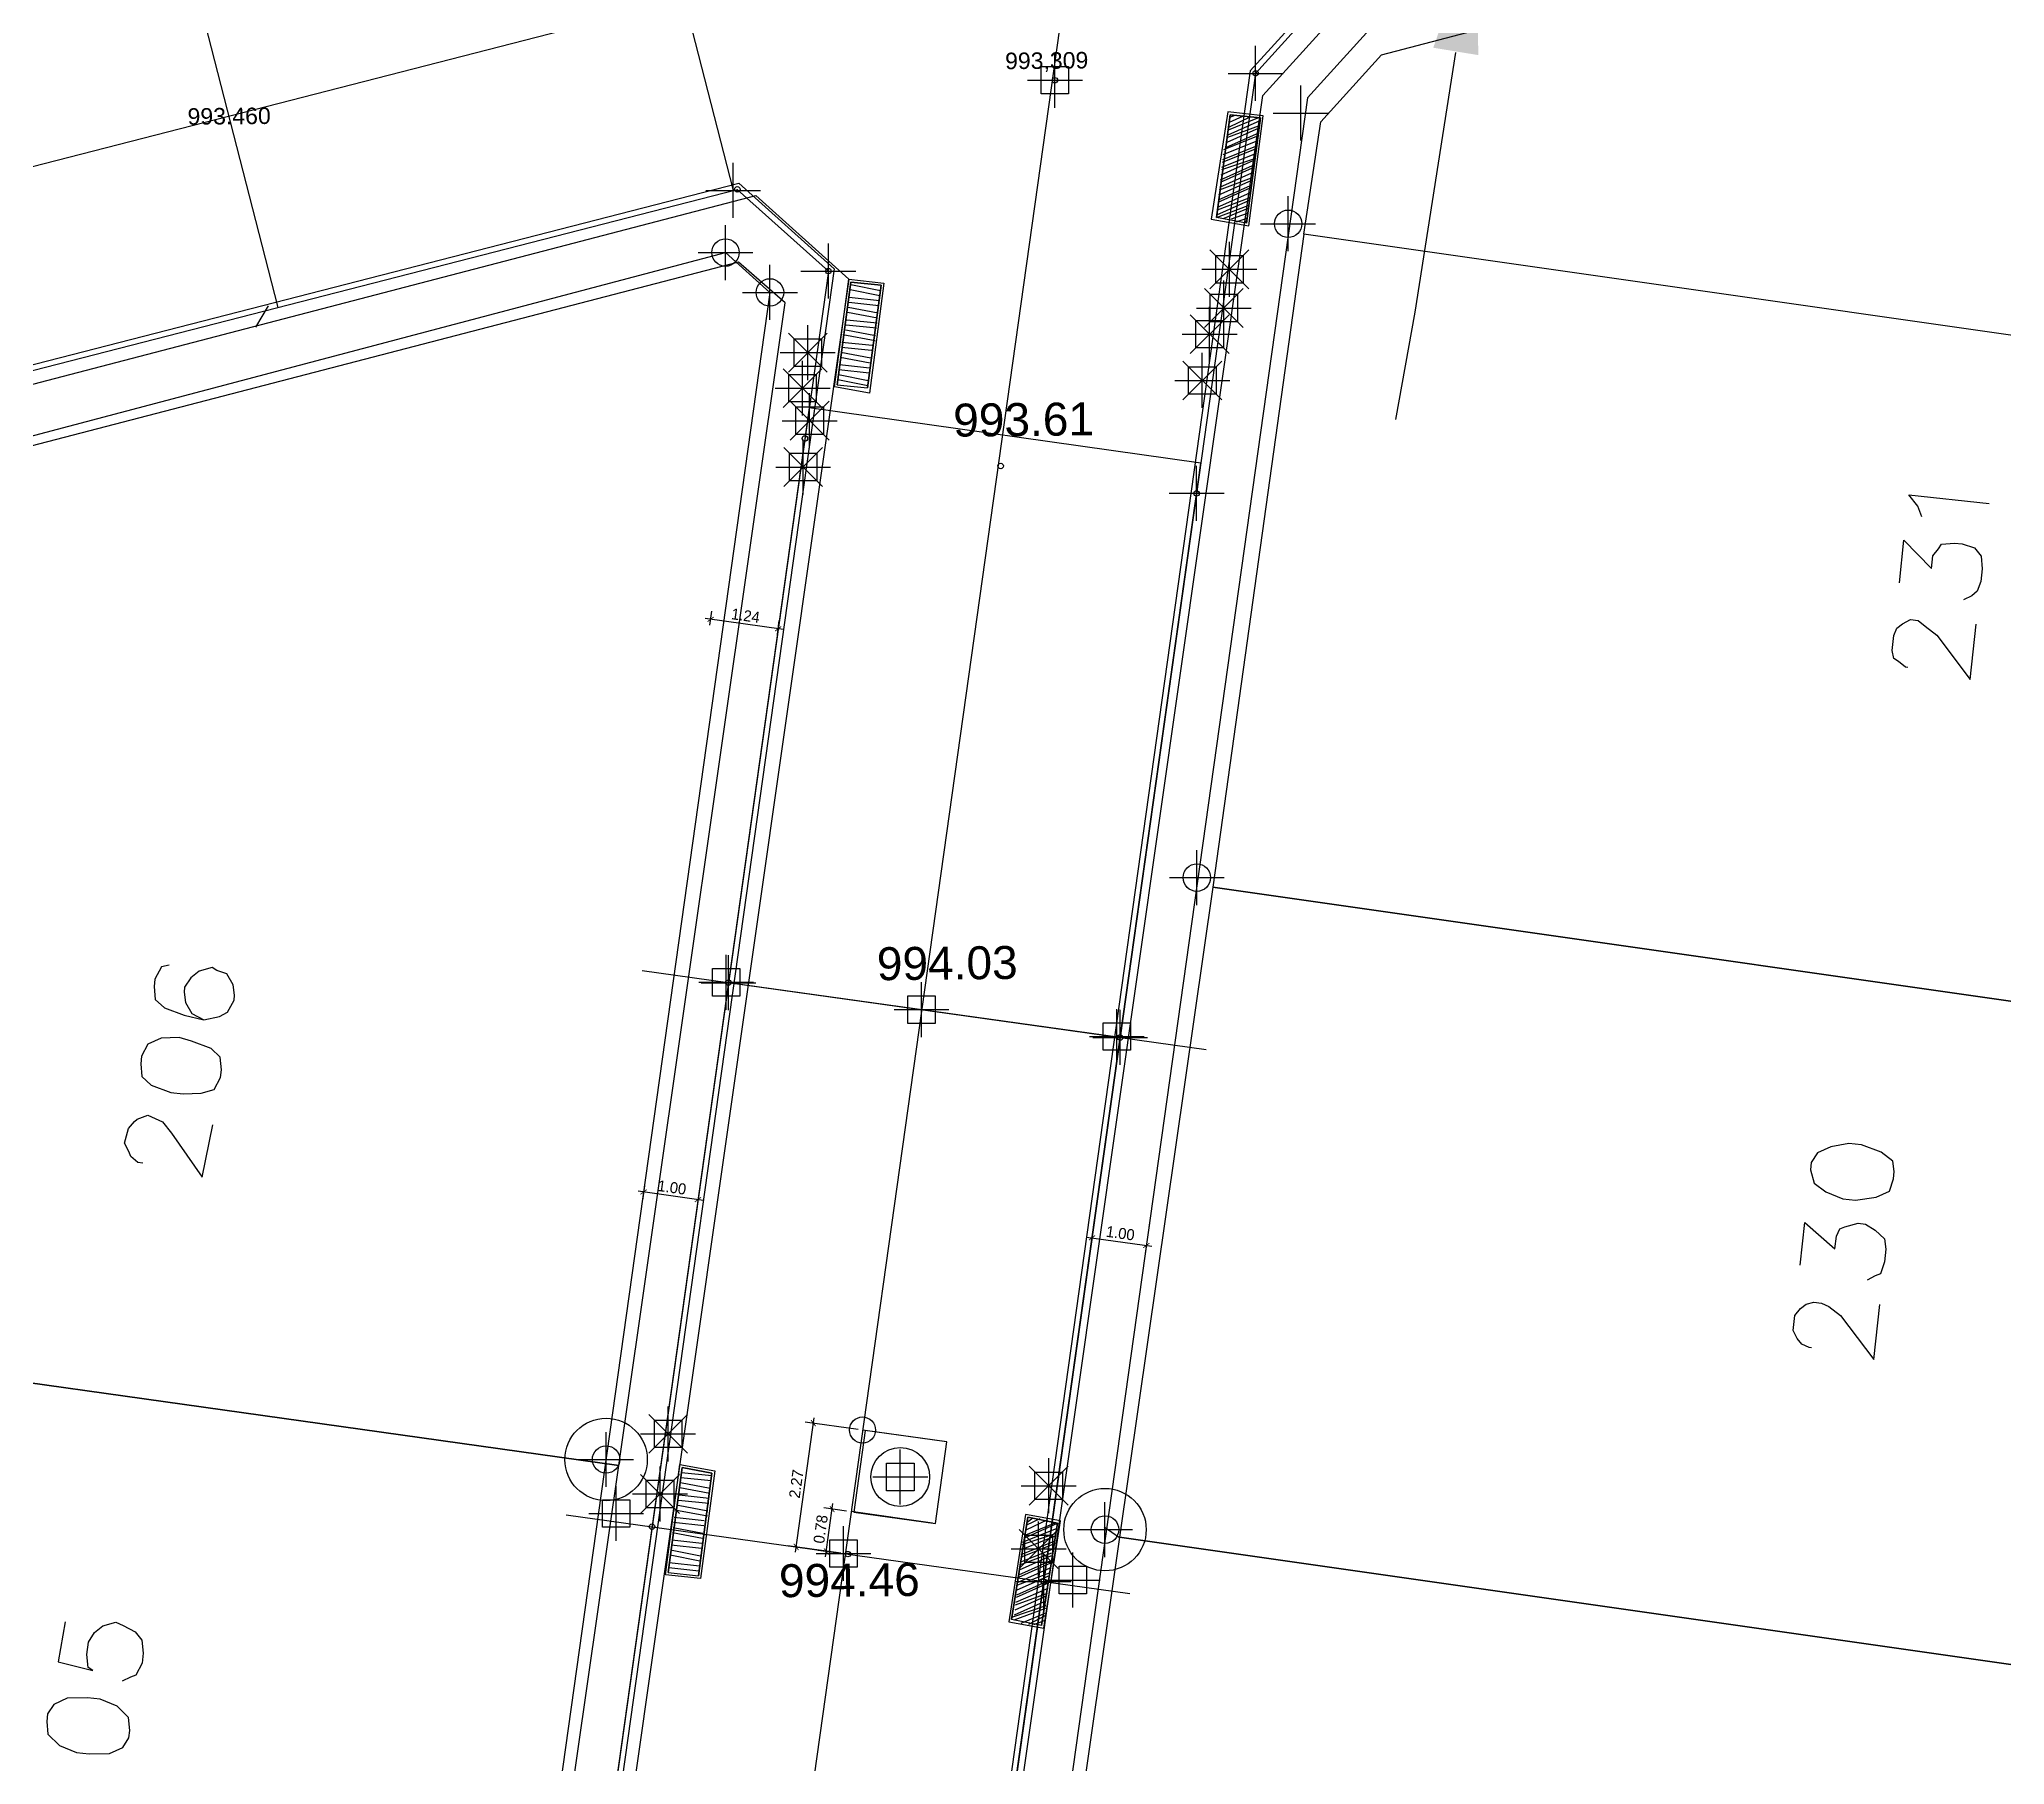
# Model space of a CAD drawing. Header units: metres. Extents: x -977055 to 805873, y -1033982 to 242021.
# Drawn here: x 954.95 to 990.73, y 1101.17 to 1132.57 of the extents above; entities that cross this region are included whole.
import ezdxf

# ---------------------------------------------------------------- set-up
doc = ezdxf.new("R2010")
doc.units = ezdxf.units.M
doc.header["$PDMODE"] = 32
doc.header["$PDSIZE"] = 1.5
for name, color, linetype in [('12-CONDICIONES EXISTENTES', 2, 'Continuous'), ('C-ANNO-MATC-TEXT', 150, 'Continuous'), ('C-ROAD-PROF-TEXT', 11, 'Continuous'), ('LOTE 243', 6, 'Continuous'), ('PUNTOS V', 4, 'Continuous'), ('V-NODE', 1, 'Continuous'), ('V-SITE-VEGE', 80, 'Continuous')]:
    doc.layers.add(name, color=color, linetype=linetype)
for name, color, linetype, true_color in [('PDF2_area escolar', 7, 'Continuous', 0x989898), ('PDF_Geometry', 7, 'Continuous', 0x797979), ('PDF_Solid Fills', 7, 'Continuous', 0x797979)]:
    doc.layers.add(name, color=color, linetype=linetype, true_color=true_color)
doc.styles.add('CITY2', font='stylu.ttf', dxfattribs={"height": 0.2})
doc.styles.get("Standard").update_dxf_attribs({"font": 'arial.ttf'})
doc.dimstyles.new('COTAS2', dxfattribs={"dimtxt": 0.02, "dimasz": 0.1, "dimexe": 0.15, "dimexo": 0.08, "dimgap": 0.05, "dimtad": 1, "dimzin": 0, "dimdsep": 46, "dimtxsty": 'CITY2', "dimblk": 'ARCHTICK', "dimcen": 1, "dimdle": 0.1, "dimclrd": 1, "dimclre": 1, "dimclrt": 2, "dimadec": 0, "dimazin": 0, "dimtfac": 1, "dimtofl": 0, "dimtmove": 0, "dimatfit": 3, "dimldrblk": 'ARCHTICK', "dimfxl": 0.18, "dimtolj": 1, "dimtzin": 0, "dimarcsym": 0})

# ---------------------------------------------------------------- blocks, each defined once
blk = doc.blocks.new('base')
at = {"layer": 'PDF_Geometry', "lineweight": 25, "extrusion": (-0.000787417, 0.063364, 0.99799), "elevation": 0.026}
for points in [[(-314.355, -197.288), (-299.601, -195.681), (-292.744, -194.188), (-282.663, -192.111), (-274.476, -190.361), (-258.037, -185.154), (-248.029, -180.61), (-240.539, -177.71), (-228.643, -174.042), (-222.733, -172.714), (-217.384, -171.04), (-209.935, -169.248), (-202.16, -164.759), (-196.196, -160.284), (-195.073, -159.817), (-178.095, -157.457), (-154.298, -156.614), (-136.667, -154.611), (-124.436, -153.164), (-118.066, -151.474), (-100.79, -146.646), (-80.955, -140.967), (-73.385, -139.328), (-61.694, -135.822), (-40.504, -131.604), (-37.727, -130.872), (-17.661, -129.441), (1.311, -127.461), (21.092, -124.929), (41.006, -122.83), (47.376, -123.458), (63.592, -123.186), (81.402, -124.312), (85.639, -96.072), (88.705, -66.393), (92.811, -40.781), (97.16, -22.386), (100.596, -1.562), (102.483, 8.32), (109.691, 37.361), (117.528, 76.62), (126.217, 115.638), (131.513, 149.592), (134.682, 173.973), (136.916, 195.591), (139.956, 229.678), (141.558, 250.676), (142.614, 271.37), (143.252, 283.21), (147.066, 312.938), (152.58, 355.631), (153.554, 396.042), (150.869, 418.02), (151.777, 438.639), (150.959, 458.028), (151.777, 438.639), (150.869, 418.02), (153.554, 396.042), (152.58, 355.631), (147.066, 312.938), (143.252, 283.21), (142.614, 271.37), (141.558, 250.676), (139.956, 229.678), (136.916, 195.591), (134.682, 173.973), (131.513, 149.592), (126.217, 115.638), (117.528, 76.62), (109.691, 37.361), (102.483, 8.32), (100.596, -1.562), (97.16, -22.386), (92.811, -40.781), (88.705, -66.393), (85.639, -96.072), (81.402, -124.312), (63.592, -123.186), (47.376, -123.458), (41.006, -122.83), (21.092, -124.929), (1.311, -127.461), (-17.661, -129.441), (-37.727, -130.872), (-40.504, -131.604), (-61.694, -135.822), (-73.385, -139.328), (-80.955, -140.967), (-100.79, -146.646), (-118.066, -151.474), (-124.436, -153.164), (-136.667, -154.611), (-154.298, -156.614), (-178.095, -157.457), (-195.073, -159.817), (-196.196, -160.284), (-202.16, -164.759), (-209.935, -169.248), (-217.384, -171.04), (-222.733, -172.714), (-228.643, -174.042), (-240.539, -177.71), (-248.029, -180.61), (-258.037, -185.154), (-274.476, -190.361), (-282.663, -192.111), (-292.744, -194.188), (-299.601, -195.681), (-314.355, -197.288), (-312.178, -178.446), (-309.146, -157.898), (-306.876, -132.899), (-305.823, -118.002), (-298.643, -78.802), (-291.055, -45.077), (-282.252, -15.116), (-275.645, 10.473), (-270.319, 33.898), (-263.825, 63.164), (-258.15, 86.408), (-284.424, 123.888)], [(-96.629, -111.72), (-96.968, -113.765), (-98.088, -114.975), (-118.166, -119.976)], [(-99.435, -114.998), (-98.634, -110.272), (-98.26, -108.323)], [(-95.589, -111.938), (-95.866, -113.852), (-95.317, -113.918), (-95.046, -112.049), (-95.627, -112.258)], [(-95.245, -113.324), (-95.833, -113.578)], [(-95.256, -113.415), (-95.844, -113.669)], [(-95.267, -113.507), (-95.849, -113.715)], [(-95.273, -113.552), (-95.86, -113.806)], [(-95.284, -113.644), (-95.82, -113.857)], [(-95.29, -113.689), (-95.683, -113.874)], [(-95.301, -113.781), (-95.546, -113.89)], [(-95.312, -113.872), (-95.408, -113.907)], [(-95.156, -112.964), (-95.788, -113.212)], [(-95.167, -113.055), (-95.799, -113.303)], [(-95.172, -113.101), (-95.805, -113.349)], [(-95.183, -113.192), (-95.816, -113.44)], [(-95.194, -113.283), (-95.827, -113.532)], [(-95.112, -112.598), (-95.699, -112.852)], [(-95.123, -112.689), (-95.71, -112.943)], [(-95.128, -112.735), (-95.715, -112.989)], [(-95.139, -112.826), (-95.726, -113.08)], [(-95.15, -112.918), (-95.777, -113.12)], [(-95.068, -112.232), (-95.655, -112.486)], [(-95.079, -112.324), (-95.666, -112.577)], [(-95.084, -112.369), (-95.671, -112.623)], [(-95.095, -112.461), (-95.682, -112.715)], [(-95.106, -112.552), (-95.688, -112.76)], [(-73.972, -29.127), (-75.851, -30.477), (-73.972, -29.127), (-35.504, -35.06), (-34.154, -36.938), (-44.268, -102.03), (-86.666, -112.549), (-88.335, -111.003), (-75.851, -30.477)], [(-95.051, -112.095), (-95.638, -112.349)], [(-95.062, -112.186), (-95.644, -112.395)], [(-95.183, -112.033), (-95.622, -112.212)], [(-95.32, -112.016), (-95.611, -112.12)], [(-95.406, -111.96), (-95.6, -112.029)], [(-95.543, -111.943), (-95.594, -111.983)], [(-83.88, -89.421), (-87.172, -110.587), (-86.335, -111.337)], [(-88.104, -109.083), (-88.375, -110.952), (-88.924, -110.886), (-88.652, -109.017)], [(-88.359, -110.815), (-88.901, -110.703)], [(-88.37, -110.906), (-88.913, -110.794)], [(-77.534, -110.264), (-77.766, -110.653)], [(-88.32, -110.495), (-88.863, -110.383)], [(-88.331, -110.586), (-88.879, -110.52)], [(-88.342, -110.678), (-88.89, -110.611)], [(-88.27, -110.083), (-88.813, -109.972)], [(-88.281, -110.175), (-88.83, -110.109)], [(-88.292, -110.266), (-88.841, -110.2)], [(-88.309, -110.403), (-88.852, -110.292)], [(-88.186, -109.769), (-88.735, -109.703)], [(-88.197, -109.86), (-88.746, -109.794)], [(-88.214, -109.997), (-88.802, -109.88)], [(-88.137, -109.358), (-88.685, -109.291)], [(-88.148, -109.449), (-88.696, -109.383)], [(-88.164, -109.586), (-88.707, -109.474)], [(-88.175, -109.678), (-88.718, -109.566)], [(-88.115, -109.175), (-88.658, -109.063)], [(-88.126, -109.266), (-88.669, -109.154)], [(-107.816, -106.43), (-107.747, -106.624), (-107.586, -106.829), (-109.049, -106.653)], [(-107.393, -105.229), (-107.487, -106.006), (-107.98, -105.483), (-108.008, -105.711), (-108.116, -105.838), (-108.172, -105.924), (-108.406, -105.942), (-108.544, -105.925), (-108.767, -105.852), (-108.887, -105.698), (-108.905, -105.464), (-108.878, -105.236), (-108.81, -105.058), (-108.708, -104.978), (-108.56, -104.903)], [(-107.531, -103.682), (-107.486, -103.688), (-107.36, -103.796), (-107.274, -103.852), (-107.245, -103.995), (-107.278, -104.269), (-107.34, -104.401), (-107.442, -104.481), (-107.59, -104.556), (-107.727, -104.54), (-107.854, -104.432), (-108.066, -104.267), (-108.663, -103.453), (-108.784, -104.459)], [(-75.81, -98.647), (-75.667, -98.618), (-75.548, -98.4), (-75.532, -98.263), (-75.55, -98.029), (-75.716, -97.87), (-76.071, -97.735), (-76.431, -97.645), (-76.716, -97.703), (-76.864, -97.778), (-76.983, -97.996), (-76.994, -98.087), (-76.971, -98.275), (-76.856, -98.475), (-76.678, -98.542), (-76.592, -98.599), (-76.353, -98.535), (-76.199, -98.415), (-76.086, -98.243), (-76.075, -98.151), (-76.098, -97.963), (-76.214, -97.764), (-76.431, -97.645)], [(-75.283, -95.047), (-75.192, -95.058), (-75.066, -95.166), (-75.031, -95.263), (-74.956, -95.411), (-75.035, -95.68), (-75.143, -95.806), (-75.194, -95.846), (-75.388, -95.916), (-75.52, -95.853), (-75.651, -95.791), (-75.812, -95.586), (-76.364, -94.778), (-76.571, -95.727)], [(-105.433, -92.806), (-105.526, -93.583), (-106.071, -93.1), (-106.099, -93.329), (-106.161, -93.46), (-106.258, -93.495), (-106.497, -93.559), (-106.634, -93.542), (-106.806, -93.429), (-106.973, -93.27), (-106.996, -93.081), (-106.969, -92.853), (-106.895, -92.63), (-106.798, -92.595), (-106.65, -92.52)], [(-105.622, -91.299), (-105.577, -91.305), (-105.445, -91.367), (-105.364, -91.469), (-105.29, -91.618), (-105.323, -91.892), (-105.431, -92.018), (-105.533, -92.098), (-105.676, -92.128), (-105.813, -92.111), (-105.944, -92.049), (-106.156, -91.884), (-106.754, -91.07), (-106.875, -92.076)], [(-84.756, -87.46), (-85.033, -89.375), (-85.576, -89.263), (-85.305, -87.394)], [(-84.989, -89.009), (-85.532, -88.897)], [(-85, -89.1), (-85.543, -88.989)], [(-85.011, -89.192), (-85.56, -89.126)], [(-85.022, -89.283), (-85.571, -89.217)], [(-84.894, -88.603), (-85.483, -88.486)], [(-84.951, -88.689), (-85.494, -88.577)], [(-84.962, -88.78), (-85.51, -88.714)], [(-84.973, -88.872), (-85.521, -88.806)], [(-84.856, -88.283), (-85.399, -88.171)], [(-84.867, -88.375), (-85.415, -88.308)], [(-84.878, -88.466), (-85.426, -88.4)], [(-91.539, -86.411), (-91.857, -88.274), (-91.314, -88.386), (-90.996, -86.523)], [(-91.213, -87.935), (-91.846, -88.183)], [(-91.27, -88.02), (-91.857, -88.274)], [(-91.275, -88.066), (-91.811, -88.28)], [(-91.286, -88.158), (-91.679, -88.342)], [(-91.297, -88.249), (-91.542, -88.359)], [(-91.303, -88.295), (-91.405, -88.375)], [(-84.806, -87.872), (-85.349, -87.76)], [(-84.817, -87.963), (-85.366, -87.897)], [(-84.828, -88.055), (-85.377, -87.988)], [(-84.845, -88.192), (-85.388, -88.08)], [(-91.169, -87.569), (-91.802, -87.817)], [(-91.18, -87.66), (-91.813, -87.909)], [(-91.185, -87.706), (-91.818, -87.954)], [(-91.196, -87.797), (-91.829, -88.046)], [(-91.207, -87.889), (-91.835, -88.091)], [(-84.768, -87.552), (-85.316, -87.486)], [(-84.779, -87.643), (-85.327, -87.577)], [(-84.795, -87.78), (-85.338, -87.669)], [(-91.125, -87.203), (-91.712, -87.457)], [(-91.136, -87.295), (-91.723, -87.549)], [(-91.141, -87.34), (-91.728, -87.594)], [(-91.152, -87.432), (-91.739, -87.686)], [(-91.163, -87.523), (-91.745, -87.731)], [(-91.081, -86.838), (-91.668, -87.091)], [(-91.092, -86.929), (-91.679, -87.183)], [(-91.097, -86.975), (-91.684, -87.229)], [(-91.108, -87.066), (-91.695, -87.32)], [(-91.119, -87.158), (-91.701, -87.366)], [(-91.002, -86.569), (-91.629, -86.771)], [(-91.042, -86.518), (-91.624, -86.726)], [(-91.053, -86.609), (-91.64, -86.863)], [(-91.064, -86.7), (-91.651, -86.954)], [(-91.075, -86.792), (-91.657, -87)], [(-73.767, -86.698), (-73.634, -85.972), (-74.263, -85.803), (-74.177, -85.86), (-74.158, -86.094), (-74.186, -86.323), (-74.299, -86.494), (-74.453, -86.615), (-74.693, -86.679), (-74.824, -86.617), (-75.042, -86.498), (-75.162, -86.344), (-75.181, -86.11), (-75.158, -85.927), (-75.04, -85.71), (-74.943, -85.675), (-74.794, -85.6)], [(-91.174, -86.455), (-91.613, -86.634)], [(-91.311, -86.439), (-91.607, -86.589)], [(-91.402, -86.428), (-91.596, -86.497)], [(-91.539, -86.411), (-91.539, -86.411)]]:
    blk.add_lwpolyline(points, dxfattribs=at)
for points in [[(-138.576, -126.188), (-140.244, -124.642), (-124.468, -22.95), (-122.584, -21.554), (-84.121, -27.533), (-82.771, -29.411), (-95.915, -114.263), (-97.512, -115.972)], [(-95.629, -111.886), (-95.917, -113.892), (-95.277, -113.969), (-94.949, -112.015)], [(-95.317, -113.918), (-95.866, -113.852), (-95.589, -111.938), (-95.046, -112.049)], [(-114.58, -96.758), (-116.429, -108.638), (-96.629, -111.72), (-94.826, -99.834)], [(-83.88, -89.421), (-87.172, -110.587), (-86.335, -111.337), (-66.262, -106.382), (-64.12, -92.451)], [(-88.052, -109.043), (-88.335, -111.003), (-88.975, -110.926), (-88.687, -108.92)], [(-88.924, -110.886), (-88.375, -110.952), (-88.104, -109.083), (-88.652, -109.017)], [(-112.737, -84.924), (-114.58, -96.758), (-94.826, -99.834), (-92.983, -88)], [(-75.27, -96.857), (-75.288, -96.623), (-75.454, -96.464), (-75.809, -96.329), (-76.037, -96.301), (-76.363, -96.308), (-76.602, -96.372), (-76.721, -96.59), (-76.738, -96.727), (-76.72, -96.961), (-76.553, -97.12), (-76.199, -97.256), (-75.976, -97.329), (-75.65, -97.322), (-75.405, -97.212), (-75.286, -96.994)], [(-105.642, -94.543), (-105.706, -94.303), (-105.918, -94.139), (-106.227, -94.009), (-106.455, -93.981), (-106.832, -94.029), (-107.077, -94.138), (-107.15, -94.361), (-107.167, -94.498), (-107.143, -94.687), (-106.931, -94.851), (-106.577, -94.987), (-106.348, -95.014), (-106.017, -94.961), (-105.772, -94.852), (-105.659, -94.68)], [(-82.031, -77.541), (-83.88, -89.421), (-64.12, -92.451), (-62.277, -80.616)], [(-84.705, -87.42), (-84.993, -89.426), (-85.628, -89.303), (-85.345, -87.343)], [(-85.576, -89.263), (-85.033, -89.375), (-84.756, -87.46), (-85.305, -87.394)], [(-91.58, -86.36), (-91.908, -88.315), (-91.273, -88.437), (-90.945, -86.483)], [(-91.314, -88.386), (-91.857, -88.274), (-91.539, -86.411), (-90.996, -86.523)], [(-110.889, -73.044), (-112.737, -84.924), (-92.983, -88), (-91.134, -76.119)], [(-73.41, -84.886), (-73.428, -84.652), (-73.635, -84.441), (-73.944, -84.311), (-74.172, -84.284), (-74.543, -84.286), (-74.788, -84.395), (-74.902, -84.567), (-74.918, -84.704), (-74.9, -84.938), (-74.694, -85.149), (-74.385, -85.279), (-74.156, -85.306), (-73.785, -85.304), (-73.54, -85.195), (-73.427, -85.023)]]:
    blk.add_lwpolyline(points, close=True, dxfattribs=at)
blk = doc.blocks.new('*U3056')
at = {"color": 0, "linetype": 'ByBlock', "lineweight": -2, "transparency": 16777216}
for p, q in [((0, -1), (0, 1)), ((-1, 0), (1, 0))]:
    blk.add_line(p, q, dxfattribs=at)
blk.add_circle((0, 0), 0.5, dxfattribs=at)
blk = doc.blocks.new('*U3197', base_point=(965.271, 1106.726, 995.483))
at = {"layer": 'V-NODE', "color": 90, "lineweight": -2, "xscale": 0.5, "yscale": 0.5, "zscale": 0.5}
blk.add_blockref('*U3056', (965.271, 1106.726, 995.483), dxfattribs=at)
blk = doc.blocks.new('*U3200', base_point=(974.354, 1105.449, 995.567))
at = {"layer": 'V-NODE', "color": 90, "lineweight": -2, "xscale": 0.5, "yscale": 0.5, "zscale": 0.5}
blk.add_blockref('*U3056', (974.354, 1105.449, 995.567), dxfattribs=at)
blk = doc.blocks.new('*U3203', base_point=(968.254, 1127.967, 994.909))
at = {"layer": 'V-NODE', "color": 90, "lineweight": -2, "xscale": 0.5, "yscale": 0.5, "zscale": 0.5}
blk.add_blockref('*U3056', (968.254, 1127.967, 994.909), dxfattribs=at)
blk = doc.blocks.new('*U3206', base_point=(967.445, 1128.693, 994.948))
at = {"layer": 'V-NODE', "color": 90, "lineweight": -2, "xscale": 0.5, "yscale": 0.5, "zscale": 0.5}
blk.add_blockref('*U3056', (967.445, 1128.693, 994.948), dxfattribs=at)
blk = doc.blocks.new('*U3212', base_point=(977.688, 1129.217, 994.912))
at = {"layer": 'V-NODE', "color": 90, "lineweight": -2, "xscale": 0.5, "yscale": 0.5, "zscale": 0.5}
blk.add_blockref('*U3056', (977.688, 1129.217, 994.912), dxfattribs=at)
blk = doc.blocks.new('*U3215', base_point=(976.026, 1117.316, 995.255))
at = {"layer": 'V-NODE', "color": 90, "lineweight": -2, "xscale": 0.5, "yscale": 0.5, "zscale": 0.5}
blk.add_blockref('*U3056', (976.026, 1117.316, 995.255), dxfattribs=at)
blk = doc.blocks.new('*U3818')
at = {"color": 0, "linetype": 'ByBlock', "lineweight": -2, "transparency": 16777216}
for p, q in [((0, -1), (0, 1)), ((-1, 0), (1, 0))]:
    blk.add_line(p, q, dxfattribs=at)
blk = doc.blocks.new('*U3821', base_point=(967.585, 1129.824, 993.372))
at = {"layer": 'V-NODE', "color": 4, "lineweight": -2, "xscale": 0.5, "yscale": 0.5, "zscale": 0.5}
blk.add_blockref('*U3818', (967.585, 1129.824, 993.372), dxfattribs=at)
blk = doc.blocks.new('*U3860', base_point=(973.238, 1104.505, 994.46))
at = {"layer": 'V-NODE', "color": 4, "lineweight": -2, "xscale": 0.5, "yscale": 0.5, "zscale": 0.5}
blk.add_blockref('*U3818', (973.238, 1104.505, 994.46), dxfattribs=at)
blk = doc.blocks.new('*U3863', base_point=(967.499, 1115.404, 994.03))
at = {"layer": 'V-NODE', "color": 4, "lineweight": -2, "xscale": 0.5, "yscale": 0.5, "zscale": 0.5}
blk.add_blockref('*U3818', (967.499, 1115.404, 994.03), dxfattribs=at)
blk = doc.blocks.new('*U3866', base_point=(974.63, 1114.408, 994.03))
at = {"layer": 'V-NODE', "color": 4, "lineweight": -2, "xscale": 0.5, "yscale": 0.5, "zscale": 0.5}
blk.add_blockref('*U3818', (974.63, 1114.408, 994.03), dxfattribs=at)
blk = doc.blocks.new('*U3869', base_point=(976.021, 1124.311, 993.61))
at = {"layer": 'V-NODE', "color": 4, "lineweight": -2, "xscale": 0.5, "yscale": 0.5, "zscale": 0.5}
blk.add_blockref('*U3818', (976.021, 1124.311, 993.61), dxfattribs=at)
blk = doc.blocks.new('*U3872', base_point=(969.318, 1128.355, 993.48))
at = {"layer": 'V-NODE', "color": 4, "lineweight": -2, "xscale": 0.5, "yscale": 0.5, "zscale": 0.5}
blk.add_blockref('*U3818', (969.318, 1128.355, 993.48), dxfattribs=at)
blk = doc.blocks.new('*U3875', base_point=(977.095, 1131.955, 993.309))
at = {"layer": 'V-NODE', "color": 4, "lineweight": -2, "xscale": 0.5, "yscale": 0.5, "zscale": 0.5}
blk.add_blockref('*U3818', (977.095, 1131.955, 993.309), dxfattribs=at)
blk = doc.blocks.new('*U3878', base_point=(977.918, 1131.233, 994.914))
at = {"layer": 'V-NODE', "color": 4, "lineweight": -2, "xscale": 0.5, "yscale": 0.5, "zscale": 0.5}
blk.add_blockref('*U3818', (977.918, 1131.233, 994.914), dxfattribs=at)
blk = doc.blocks.new('*U4211')
at = {"color": 0, "linetype": 'ByBlock', "lineweight": -2, "transparency": 16777216}
for p, q in [((-0.707, -0.707), (0.707, 0.707)), ((-0.707, 0.707), (0.707, -0.707))]:
    blk.add_line(p, q, dxfattribs=at)
blk = doc.blocks.new('*U4214', base_point=(966.253, 1106.098, 994.671))
at = {"layer": 'V-NODE', "lineweight": -2, "xscale": 0.5, "yscale": 0.5, "zscale": 0.5}
blk.add_blockref('*U4211', (966.253, 1106.098, 994.671), dxfattribs=at)
blk = doc.blocks.new('*U4215', base_point=(966.4, 1107.192, 994.667))
at = {"layer": 'V-NODE', "lineweight": -2, "xscale": 0.5, "yscale": 0.5, "zscale": 0.5}
blk.add_blockref('*U4211', (966.4, 1107.192, 994.667), dxfattribs=at)
blk = doc.blocks.new('*U4216', base_point=(973.329, 1106.248, 994.662))
at = {"layer": 'V-NODE', "lineweight": -2, "xscale": 0.5, "yscale": 0.5, "zscale": 0.5}
blk.add_blockref('*U4211', (973.329, 1106.248, 994.662), dxfattribs=at)
blk = doc.blocks.new('*U4217', base_point=(973.146, 1105.098, 994.664))
at = {"layer": 'V-NODE', "lineweight": -2, "xscale": 0.5, "yscale": 0.5, "zscale": 0.5}
blk.add_blockref('*U4211', (973.146, 1105.098, 994.664), dxfattribs=at)
blk = doc.blocks.new('*U4218', base_point=(976.619, 1128.388, 993.431))
at = {"layer": 'V-NODE', "lineweight": -2, "xscale": 0.5, "yscale": 0.5, "zscale": 0.5}
blk.add_blockref('*U4211', (976.619, 1128.388, 993.431), dxfattribs=at)
blk = doc.blocks.new('*U4219', base_point=(976.518, 1127.683, 993.436))
at = {"layer": 'V-NODE', "lineweight": -2, "xscale": 0.5, "yscale": 0.5, "zscale": 0.5}
blk.add_blockref('*U4211', (976.518, 1127.683, 993.436), dxfattribs=at)
blk = doc.blocks.new('*U4220', base_point=(976.259, 1127.208, 993.712))
at = {"layer": 'V-NODE', "lineweight": -2, "xscale": 0.5, "yscale": 0.5, "zscale": 0.5}
blk.add_blockref('*U4211', (976.259, 1127.208, 993.712), dxfattribs=at)
blk = doc.blocks.new('*U4221', base_point=(976.126, 1126.365, 993.721))
at = {"layer": 'V-NODE', "lineweight": -2, "xscale": 0.5, "yscale": 0.5, "zscale": 0.5}
blk.add_blockref('*U4211', (976.126, 1126.365, 993.721), dxfattribs=at)
blk = doc.blocks.new('*U4222', base_point=(968.943, 1126.871, 993.533))
at = {"layer": 'V-NODE', "lineweight": -2, "xscale": 0.5, "yscale": 0.5, "zscale": 0.5}
blk.add_blockref('*U4211', (968.943, 1126.871, 993.533), dxfattribs=at)
blk = doc.blocks.new('*U4223', base_point=(968.848, 1126.225, 993.536))
at = {"layer": 'V-NODE', "lineweight": -2, "xscale": 0.5, "yscale": 0.5, "zscale": 0.5}
blk.add_blockref('*U4211', (968.848, 1126.225, 993.536), dxfattribs=at)
blk = doc.blocks.new('*U4224', base_point=(968.977, 1125.632, 993.801))
at = {"layer": 'V-NODE', "lineweight": -2, "xscale": 0.5, "yscale": 0.5, "zscale": 0.5}
blk.add_blockref('*U4211', (968.977, 1125.632, 993.801), dxfattribs=at)
blk = doc.blocks.new('*U4225', base_point=(968.859, 1124.789, 993.813))
at = {"layer": 'V-NODE', "lineweight": -2, "xscale": 0.5, "yscale": 0.5, "zscale": 0.5}
blk.add_blockref('*U4211', (968.859, 1124.789, 993.813), dxfattribs=at)
blk = doc.blocks.new('_ArchTick')
at = {"color": 0, "linetype": 'ByBlock', "const_width": 0.15}
blk.add_lwpolyline([(-0.5, -0.5), (0.5, 0.5)], dxfattribs=at)
blk = doc.blocks.new('*D4235')
at = {"layer": '12-CONDICIONES EXISTENTES', "color": 1, "lineweight": -2, "transparency": 16777216}
blk.add_line((968.717, 1105.036), (969.058, 1107.486), dxfattribs=at)
at = {"layer": '12-CONDICIONES EXISTENTES', "color": 1, "linetype": 'Continuous', "lineweight": -2, "transparency": 16777216}
for p, q in [((969.858, 1107.273), (968.895, 1107.407)), ((969.544, 1105.021), (968.582, 1105.155))]:
    blk.add_line(p, q, dxfattribs=at)
at = {"layer": 'Defpoints', "color": 0, "transparency": 16777216}
for p in [(969.044, 1107.387), (969.937, 1107.262, 998.289), (969.623, 1105.01, 998.289)]:
    blk.add_point(p, dxfattribs=at)
at = {"layer": '12-CONDICIONES EXISTENTES', "color": 1, "lineweight": -2, "transparency": 16777216, "xscale": 0.1, "yscale": 0.1, "zscale": 0.1}
for p, rotation in [((969.044, 1107.387), 82.07648693826185), ((968.73, 1105.135), 262.0764869382618)]:
    blk.add_blockref('_ArchTick', p, dxfattribs=dict(at, rotation=rotation))
at = {"layer": '12-CONDICIONES EXISTENTES', "color": 2, "transparency": 16777216, "insert": (968.732, 1106.282), "char_height": 0.2, "attachment_point": 5, "rotation": 82.0765, "style": 'CITY2'}
blk.add_mtext('\\A1;2.27', dxfattribs=at)
blk = doc.blocks.new('*D4236')
at = {"layer": '12-CONDICIONES EXISTENTES', "color": 1, "linetype": 'Continuous', "lineweight": -2, "transparency": 16777216}
for p, q in [((969.649, 1105.788), (969.237, 1105.844)), ((969.544, 1105.014), (969.132, 1105.07))]:
    blk.add_line(p, q, dxfattribs=at)
at = {"layer": '12-CONDICIONES EXISTENTES', "color": 1, "lineweight": -2, "transparency": 16777216}
blk.add_line((969.267, 1104.951), (969.399, 1105.923), dxfattribs=at)
at = {"layer": 'Defpoints', "color": 0, "transparency": 16777216}
for p in [(969.386, 1105.823), (969.728, 1105.777, 998.289), (969.623, 1105.004, 998.289)]:
    blk.add_point(p, dxfattribs=at)
at = {"layer": '12-CONDICIONES EXISTENTES', "color": 1, "lineweight": -2, "transparency": 16777216, "xscale": 0.1, "yscale": 0.1, "zscale": 0.1}
for p, rotation in [((969.386, 1105.823), 82.24955783404336), ((969.281, 1105.05), 262.2495578340434)]:
    blk.add_blockref('_ArchTick', p, dxfattribs=dict(at, rotation=rotation))
at = {"layer": '12-CONDICIONES EXISTENTES', "color": 2, "transparency": 16777216, "insert": (969.177, 1105.458), "char_height": 0.2, "attachment_point": 5, "rotation": 82.2496, "style": 'CITY2'}
blk.add_mtext('\\A1;0.78', dxfattribs=at)
blk = doc.blocks.new('*U4239')
at = {"color": 0, "linetype": 'ByBlock', "lineweight": -2, "transparency": 16777216}
for p, q in [((0, -1), (0, 1)), ((-1, 0), (1, 0))]:
    blk.add_line(p, q, dxfattribs=at)
blk.add_lwpolyline([(-0.5, -0.5), (-0.5, 0.5), (0.5, 0.5), (0.5, -0.5)], close=True, dxfattribs=at)
blk = doc.blocks.new('*D4945')
at = {"color": 1, "linetype": 'Continuous', "lineweight": -2, "transparency": 16777216}
for p, q in [((967.161, 1121.913), (967.197, 1122.167)), ((968.389, 1121.74), (968.425, 1121.995))]:
    blk.add_line(p, q, dxfattribs=at)
at = {"color": 1, "lineweight": -2, "transparency": 16777216}
blk.add_line((968.503, 1121.832), (967.077, 1122.033), dxfattribs=at)
at = {"layer": 'Defpoints', "color": 0, "transparency": 16777216}
for p in [(967.15, 1121.834, 1009.435), (967.176, 1122.019), (968.378, 1121.661, 1009.435)]:
    blk.add_point(p, dxfattribs=at)
at = {"color": 1, "lineweight": -2, "transparency": 16777216, "xscale": 0.1, "yscale": 0.1, "zscale": 0.1}
for p, rotation in [((967.176, 1122.019), 172.002608106105), ((968.404, 1121.846), 352.002608106105)]:
    blk.add_blockref('_ArchTick', p, dxfattribs=dict(at, rotation=rotation))
at = {"color": 2, "transparency": 16777216, "insert": (967.811, 1122.085), "char_height": 0.2, "attachment_point": 5, "rotation": 352.0026, "style": 'CITY2'}
blk.add_mtext('\\A1;1.24', dxfattribs=at)
blk = doc.blocks.new('*D4946')
at = {"color": 1, "lineweight": -2, "transparency": 16777216}
blk.add_line((967.043, 1111.442), (965.855, 1111.609), dxfattribs=at)
at = {"color": 1, "linetype": 'Continuous', "lineweight": -2, "transparency": 16777216}
for p, q in [((965.97, 1111.709), (965.933, 1111.446)), ((966.96, 1111.57), (966.923, 1111.307))]:
    blk.add_line(p, q, dxfattribs=at)
at = {"layer": 'Defpoints', "color": 0, "transparency": 16777216}
for p in [(965.981, 1111.788, 1009.435), (965.954, 1111.595), (966.971, 1111.649, 1009.435)]:
    blk.add_point(p, dxfattribs=at)
at = {"color": 1, "lineweight": -2, "transparency": 16777216, "xscale": 0.1, "yscale": 0.1, "zscale": 0.1}
for p, rotation in [((965.954, 1111.595), 172.002608106111), ((966.944, 1111.456), 352.0026081061111)]:
    blk.add_blockref('_ArchTick', p, dxfattribs=dict(at, rotation=rotation))
at = {"color": 2, "transparency": 16777216, "insert": (966.47, 1111.677), "char_height": 0.2, "attachment_point": 5, "rotation": 352.0026, "style": 'CITY2'}
blk.add_mtext('\\A1;1.00', dxfattribs=at)
blk = doc.blocks.new('*D4947')
at = {"color": 1, "linetype": 'Continuous', "lineweight": -2, "transparency": 16777216}
for p, q in [((974.174, 1111.166), (974.096, 1110.612)), ((975.164, 1111.027), (975.087, 1110.473))]:
    blk.add_line(p, q, dxfattribs=at)
at = {"color": 1, "lineweight": -2, "transparency": 16777216}
blk.add_line((974.018, 1110.774), (975.206, 1110.607), dxfattribs=at)
at = {"layer": 'Defpoints', "color": 0, "transparency": 16777216}
for p in [(974.185, 1111.245, 1009.435), (975.175, 1111.106, 1009.435), (975.107, 1110.621)]:
    blk.add_point(p, dxfattribs=at)
at = {"color": 1, "lineweight": -2, "transparency": 16777216, "xscale": 0.1, "yscale": 0.1, "zscale": 0.1}
for p, rotation in [((974.117, 1110.76), 172.0026081060972), ((975.107, 1110.621), 352.0026081060972)]:
    blk.add_blockref('_ArchTick', p, dxfattribs=dict(at, rotation=rotation))
at = {"color": 2, "transparency": 16777216, "insert": (974.634, 1110.843), "char_height": 0.2, "attachment_point": 5, "rotation": 352.0026, "style": 'CITY2'}
blk.add_mtext('\\A1;1.00', dxfattribs=at)

msp = doc.modelspace()

# ---------------------------------------------------------------- linework, layer by layer
at = {"elevation": 1009.43524}
msp.add_lwpolyline([(976.09839, 1124.86268), (968.96842, 1125.8644), (958.11644, 1048.623), (965.24641, 1047.62128)], close=True, dxfattribs=at)
msp.add_lwpolyline([(964.89216, 1045.08862), (974.63002, 1114.40798), (967.499, 1115.404)], dxfattribs=at)
at = {"layer": '12-CONDICIONES EXISTENTES', "color": 1}
for p, q in [((971.42513, 1107.05326, -871.79142), (969.93972, 1107.2619, 994.665)), ((971.2165, 1105.56784, -871.79142), (969.73108, 1105.77648, 994.665))]:
    msp.add_line(p, q, dxfattribs=at)
at = {"layer": '12-CONDICIONES EXISTENTES', "color": 1, "elevation": 994.665}
msp.add_lwpolyline([(973.92391, 1135.62769), (961.42901, 1046.66931)], dxfattribs=at)
at = {"layer": '12-CONDICIONES EXISTENTES', "color": 1, "elevation": -0.00092}
msp.add_lwpolyline([(969.78007, 1105.76949), (971.26551, 1105.56106), (971.47394, 1107.04651), (969.98849, 1107.25494)], close=True, dxfattribs=at)
at = {"layer": '12-CONDICIONES EXISTENTES', "color": 1}
for centre, radius in [((969.93972, 1107.2619, 994.665), 0.23738), ((970.627, 1106.408, -0.00092), 0.535)]:
    msp.add_circle(centre, radius, dxfattribs=at)
for p in [(965.271, 1106.726, 995.483), (974.354, 1105.449, 995.567)]:
    msp.add_point(p, dxfattribs=at)
at = {"layer": 'LOTE 243', "color": 2, "elevation": 994.772}
for points in [[(919.65427, 1121.23345), (966.68997, 1133.31122)], [(925.39062, 1119.09288), (967.68711, 1129.95372)], [(925.48046, 1119.0127), (967.66015, 1129.84355)]]:
    msp.add_lwpolyline(points, dxfattribs=at)
at = {"layer": 'LOTE 243', "color": 1, "elevation": 1009.43524}
for points in [[(977.00002, 1131.99893), (965.07922, 1047.15006), (962.46607, 1028.44811), (952.78003, 959.1458), (950.94785, 946.05157), (937.95342, 853.36412)], [(977.09482, 1131.955), (965.17825, 1047.13615), (962.56511, 1028.43427), (952.87906, 959.13196), (951.04689, 946.03771), (938.06969, 853.47319)], [(978.04222, 1131.51066), (966.16852, 1046.99702), (963.55549, 1028.29589), (953.86944, 958.99354), (952.03724, 945.89914), (939.06001, 853.33435)]]:
    msp.add_lwpolyline(points, dxfattribs=at)
at = {"layer": 'LOTE 243', "color": 1, "linetype": 'ByBlock', "elevation": 1009.43524}
for points in [[(969.31839, 1128.35544), (958.04827, 1048.13787), (955.43438, 1029.43062), (945.74837, 960.12858), (943.91635, 947.03543), (930.42045, 850.77109)], [(969.42483, 1128.39428), (958.1473, 1048.12396), (957.85334, 1046.02015)], [(968.254, 1127.967), (957.058, 1048.277), (954.444, 1029.569), (944.758, 960.267), (942.926, 947.174), (929.43014, 850.90993)]]:
    msp.add_lwpolyline(points, dxfattribs=at)
at = {"layer": 'PDF_Solid Fills', "transparency": 33554559, "extrusion": (-0.000787417, 0.063364, 0.99799)}
msp.add_solid([(-994.32594, -1055.05356, 1060.76006), (-995.15527, -1057.31856, 1060.76006), (-995.14316, -1054.90873, 1060.76006)], dxfattribs=at)
at = {"layer": 'PUNTOS V', "color": 1}
msp.add_line((974.33636, 1105.50121, 996.41512), (974.62027, 1105.30888, 993.48698), dxfattribs=at)
for points, elevation in [([(965.79461, 1136.7981), (967.58533, 1129.82434)], 995.067), ([(957.50358, 1134.66914), (959.2943, 1127.69538)], 995.067), ([(977.00002, 1131.99893), (978.52199, 1133.67694)], 994.78236), ([(977.09476, 1131.95454), (978.57588, 1133.58751)], 994.78236), ([(978.04222, 1131.51066), (979.11481, 1132.69321)], 994.78236), ([(967.66015, 1129.84355), (969.31839, 1128.35544)], 994.948), ([(967.68711, 1129.95372), (969.42483, 1128.39428)], 994.948), ([(926.345, 1117.829), (967.445, 1128.693)], 995.14), ([(967.445, 1128.693), (968.254, 1127.967)], 994.948), ([(965.92753, 1115.62403), (976.19292, 1114.18961)], 998.289), ([(964.54364, 1105.72025), (974.80902, 1104.28583)], 998.289)]:
    msp.add_lwpolyline(points, dxfattribs=dict(at, elevation=elevation))
for centre in [(973.44185, 1131.82962, 995.067), (977.09476, 1131.95454, 994.78236), (967.66015, 1129.84355, 994.772), (969.31839, 1128.35544, 994.948), (968.89036, 1125.30883, 998.289), (972.4555, 1124.80901, 998.289), (976.02063, 1124.30919, 998.289), (967.49908, 1115.40608, 998.289), (974.62935, 1114.40644, 998.289), (966.1078, 1105.50333, 998.289), (969.67294, 1105.00352, 998.289), (973.23807, 1104.5037, 998.289)]:
    msp.add_circle(centre, 0.05, dxfattribs=at)

# ---------------------------------------------------------------- block references
at = {"layer": 'C-ANNO-MATC-TEXT', "lineweight": -2, "xscale": 0.5, "yscale": 0.5, "zscale": 0.5}
for p in [(973.442, 1131.83, 993.307), (973.442, 1131.83, 993.307), (976.619, 1128.388, 993.429), (976.518, 1127.683, 993.434), (976.259, 1127.208, 993.71), (968.943, 1126.871, 993.531), (976.126, 1126.365, 993.719), (968.848, 1126.225, 993.534), (968.977, 1125.632, 993.799), (968.859, 1124.789, 993.811), (967.457, 1115.411, 994.335), (971.014, 1114.913, 994.028), (974.569, 1114.423, 994.344), (966.4, 1107.192, 994.665), (970.627, 1106.408, -0.002), (973.329, 1106.248, 994.66), (966.253, 1106.098, 994.669), (965.454, 1105.743, 994.363), (969.593, 1105.015, 994.458), (973.146, 1105.098, 994.662), (973.767, 1104.532, 994.405)]:
    msp.add_blockref('*U4239', p, dxfattribs=at)
at = {"layer": 'PDF2_area escolar'}
msp.add_blockref('base', (882.736, 1016.336, 999.038), dxfattribs=at)
at = {"layer": 'V-NODE'}
for name, p in [('*U3212', (977.688, 1129.217, 994.912)), ('*U3206', (967.445, 1128.693, 994.948)), ('*U4218', (976.619, 1128.388, 993.429)), ('*U3203', (968.254, 1127.967, 994.909)), ('*U4219', (976.518, 1127.683, 993.434)), ('*U4220', (976.259, 1127.208, 993.71)), ('*U4222', (968.943, 1126.871, 993.531)), ('*U4223', (968.848, 1126.225, 993.534)), ('*U4221', (976.126, 1126.365, 993.719)), ('*U4224', (968.977, 1125.632, 993.799)), ('*U4225', (968.859, 1124.789, 993.811)), ('*U3215', (976.026, 1117.316, 995.255)), ('*U4215', (966.4, 1107.192, 994.665)), ('*U3197', (965.271, 1106.726, 995.483)), ('*U4214', (966.253, 1106.098, 994.669)), ('*U4216', (973.329, 1106.248, 994.66)), ('*U3200', (974.354, 1105.449, 995.567)), ('*U4217', (973.146, 1105.098, 994.662))]:
    msp.add_blockref(name, p, dxfattribs=at)
at = {"layer": 'V-SITE-VEGE'}
for name, p in [('*U3875', (977.095, 1131.955, 993.308)), ('*U3878', (977.918, 1131.233, 994.913)), ('*U3821', (967.585, 1129.824, 993.371)), ('*U3872', (969.318, 1128.355, 993.479)), ('*U3869', (976.021, 1124.311, 993.609)), ('*U3863', (967.499, 1115.404, 994.029)), ('*U3866', (974.63, 1114.408, 994.029)), ('*U3860', (973.238, 1104.505, 994.459))]:
    msp.add_blockref(name, p, dxfattribs=at)

# ---------------------------------------------------------------- texts
at = {"layer": 'C-ROAD-PROF-TEXT', "color": 11, "linetype": 'Continuous', "lineweight": -3, "attachment_point": 8, "rotation": 0.571108}
for s, insert, char_height in [('{\\C2;993,309}', (973.29452, 1131.98204, 995.067), 0.3), ('{\\C2;993.460}', (958.40989, 1131.02244, 995.067), 0.3), ('{\\C2;993.61}', (972.87502, 1125.34599, 2007.72424), 0.6), ('{\\C2;994.03}', (971.48502, 1115.45236, 2007.72424), 0.6), ('{\\C2;994.46}', (969.70262, 1104.22215, 2007.72424), 0.6)]:
    msp.add_mtext(s, dxfattribs=dict(at, insert=insert, char_height=char_height))

# ---------------------------------------------------------------- dimensions: what is measured, and where the dimension line sits
at = {"color": 1}
for p1, p2, distance, picture, middle in [((968.37787, 1121.66104, 1009.43524), (967.14993, 1121.83356, 1009.43524), -0.18694, '*D4945', (967.8114, 1122.08538)), ((966.97123, 1111.64895, 1009.43524), (965.98095, 1111.78808, 1009.43524), 0.19512, '*D4946', (966.47031, 1111.67739)), ((974.18519, 1111.24505, 1009.43524), (975.17547, 1111.10592, 1009.43524), -0.48942, '*D4947', (974.63361, 1110.84292))]:
    dim = msp.add_aligned_dim(p1=p1, p2=p2, distance=distance, dimstyle='COTAS2', dxfattribs=at)
    dim.commit()
    dim.dimension.update_dxf_attribs({"geometry": picture, "text_midpoint": middle})
at = {"layer": '12-CONDICIONES EXISTENTES', "color": 1}
for p1, p2, distance, picture, middle in [((969.62342, 1105.01044, 998.289), (969.93683, 1107.2623, 998.289), 0.90155, '*D4235', (968.73151, 1106.28231)), ((969.62294, 1105.00352, 998.289), (969.72819, 1105.77688, 998.289), 0.34543, '*D4236', (969.17682, 1105.45808))]:
    dim = msp.add_aligned_dim(p1=p1, p2=p2, distance=distance, dimstyle='COTAS2', dxfattribs=at)
    dim.commit()
    dim.dimension.update_dxf_attribs({"geometry": picture, "text_midpoint": middle})

doc.saveas('drawing.dxf')
